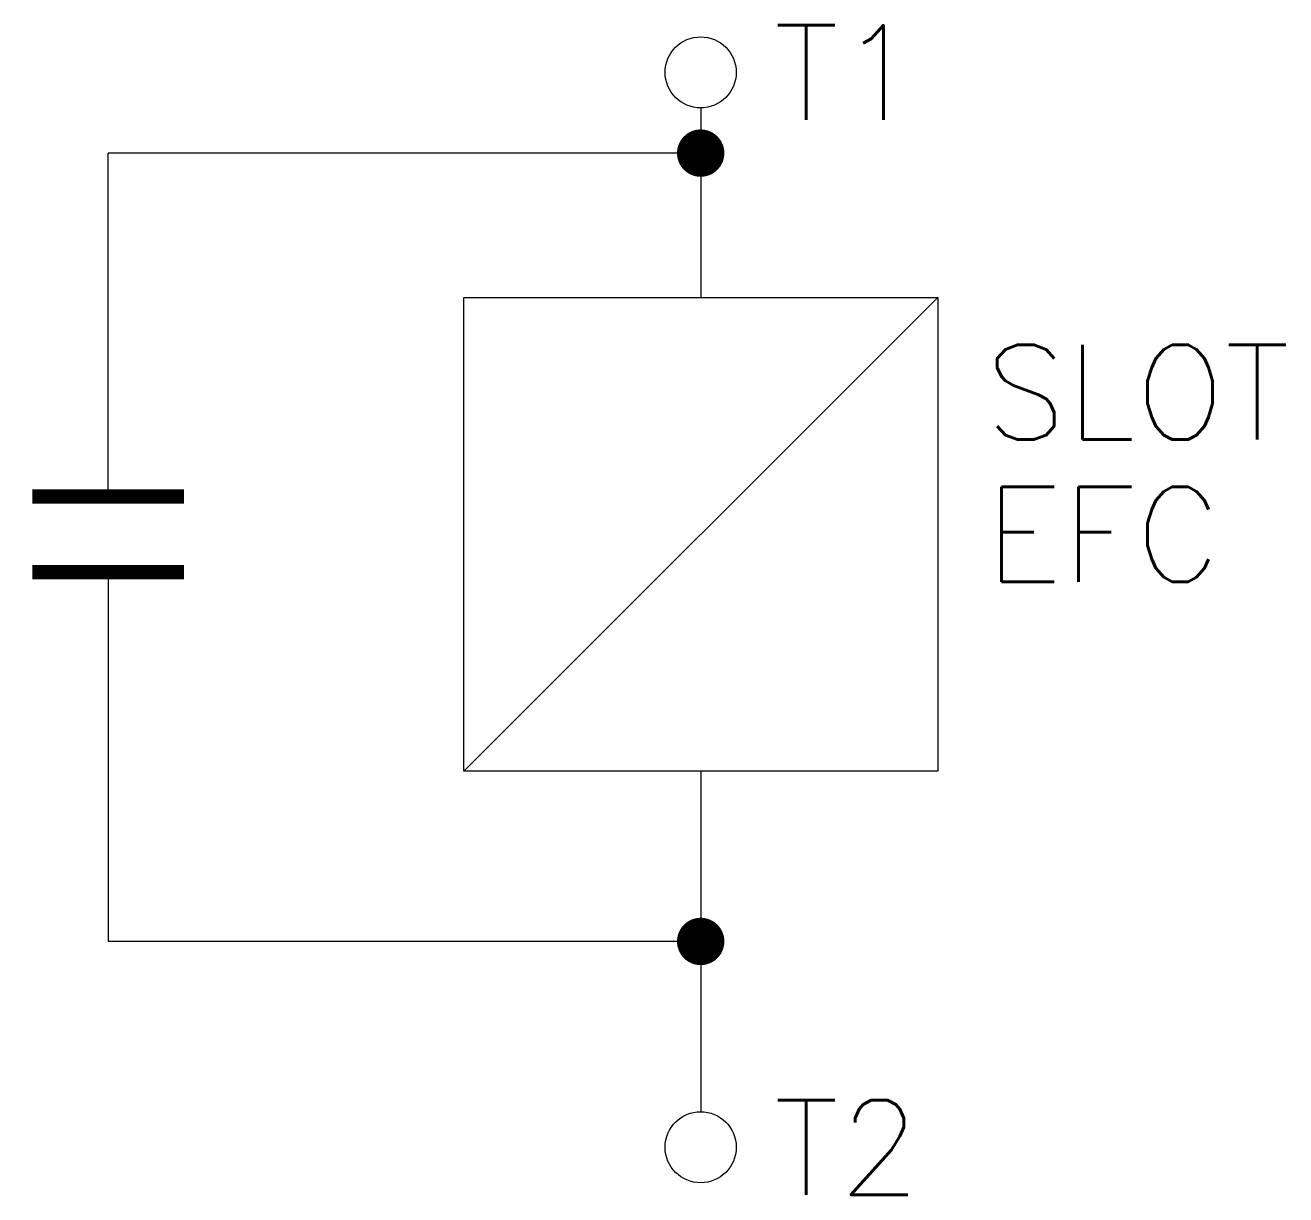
# Model space of a CAD drawing. Extents: x 335.4 to 362, y 165.4 to 190.1.
import ezdxf
from ezdxf.enums import TextEntityAlignment as Align

# ---------------------------------------------------------------- set-up
doc = ezdxf.new("R2010")
doc.units = 0
doc.header["$MEASUREMENT"] = 0
doc.layers.get('0').update_dxf_attribs({"linetype": 'CONTINUOUS'})
doc.styles.add('ROMANS', font='romans')

# ---------------------------------------------------------------- blocks, each defined once
blk = doc.blocks.new('CON2')
at = {"const_width": 0.5}
blk.add_lwpolyline([(-0.25, 0, 1), (0.25, 0, 1)], format="xyb", close=True, dxfattribs=at)

msp = doc.modelspace()

# ---------------------------------------------------------------- linework, layer by layer
at = {"linetype": 'Continuous'}
for p, q in [((349.63, 188.319), (349.63, 184.319)), ((337.13, 180.119), (337.13, 187.365)), ((344.63, 174.319), (354.63, 184.319)), ((337.13, 178.519), (337.13, 170.727)), ((349.63, 174.319), (349.63, 167.134))]:
    msp.add_line(p, q, dxfattribs=at)
for p, q in [((349.63, 187.365), (337.13, 187.365)), ((349.63, 170.727), (337.13, 170.727))]:
    msp.add_line(p, q)
msp.add_lwpolyline([(344.63, 184.319), (354.63, 184.319), (354.63, 174.319), (344.63, 174.319)], close=True, dxfattribs=at)
at = {"const_width": 0.3}
for points in [[(335.53, 180.119), (338.73, 180.119)], [(335.53, 178.519), (338.73, 178.519)]]:
    msp.add_lwpolyline(points, dxfattribs=at)
at = {"linetype": 'Continuous'}
for centre in [(349.63, 189.069), (349.63, 166.384)]:
    msp.add_circle(centre, 0.75, dxfattribs=at)

# ---------------------------------------------------------------- block references
at = {"xscale": -1, "rotation": 180}
for p in [(349.63, 187.365), (349.63, 170.727)]:
    msp.add_blockref('CON2', p, dxfattribs=at)

# ---------------------------------------------------------------- texts
at = {"lineweight": -3, "style": 'ROMANS'}
for tag, text, p in [('T1', 'T1', (351.172, 189.065)), ('EFC', '', (355.63, 179.319)), ('T2', 'T2', (351.172, 166.38))]:
    msp.add_attdef(tag, text=text, height=2, dxfattribs=at).set_placement(p, align=Align.MIDDLE_LEFT)
at = {"lineweight": -3, "style": 'ROMANS', "flags": 1}
msp.add_attdef('SLOT', text='', height=2, dxfattribs=at).set_placement((355.63, 182.319), align=Align.MIDDLE_LEFT)

doc.saveas('drawing.dxf')
